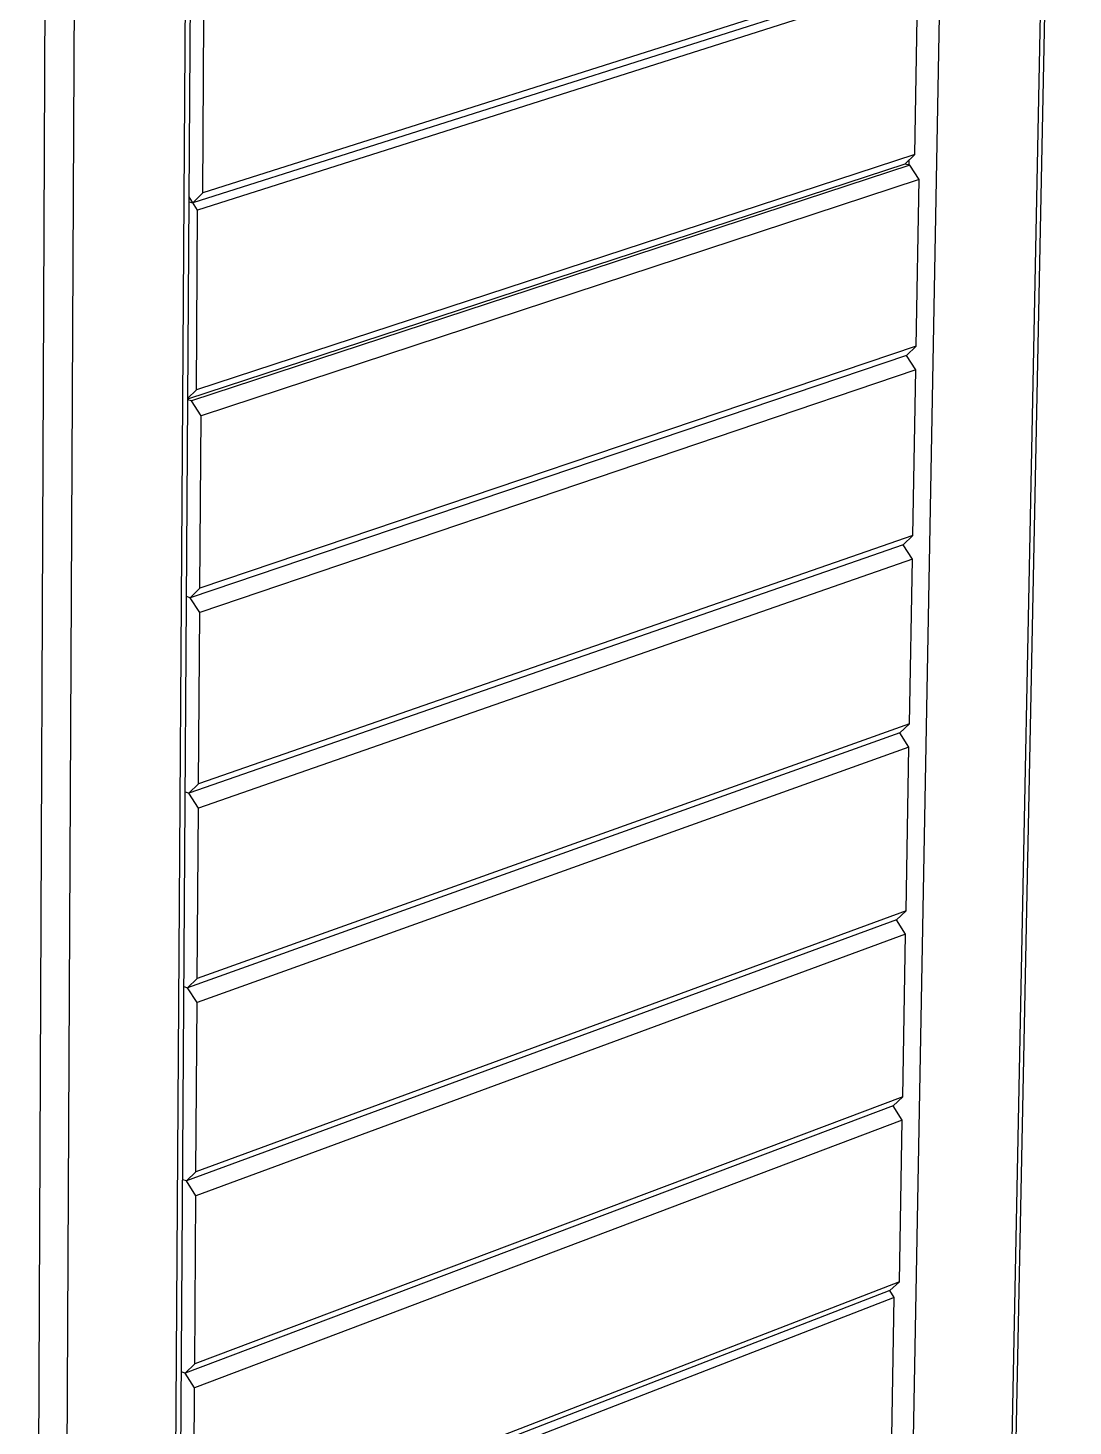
# Model space of a CAD drawing. Header units: millimetres. Extents: x 0 to 4030, y -54 to 2762.
# Drawn here: x 1168.2 to 1336, y 500.3 to 724.7 of the extents above; entities that cross this region are included whole.
import ezdxf

# ---------------------------------------------------------------- set-up
doc = ezdxf.new("R2010")
doc.units = ezdxf.units.MM
doc.header["$MEASUREMENT"] = 0
doc.layers.add('Utwórz2D linie widoczne', color=7, linetype='Continuous', true_color=0x000000)

msp = doc.modelspace()

# ---------------------------------------------------------------- linework, layer by layer
at = {"layer": 'Utwórz2D linie widoczne'}
for p, q in [((1335.26, 957.74), (1319.97, 188.42)), ((1335.97, 957.45), (1320.66, 189.83)), ((1304.54, 180.72), (1318.7, 953.67)), ((1194.68, 923.19), (1189.4, 123.21)), ((1195.52, 922.85), (1190.2, 124.85)), ((1172.61, 114.82), (1176.53, 918.73)), ((1171.68, 915.33), (1168.16, 117.6)), ((1311.9, 734.99), (1196.22, 698.26)), ((1310.32, 733.43), (1194.65, 696.66)), ((1311.06, 732.31), (1195.4, 695.49)), ((1310.56, 704.42), (1311.06, 732.31)), ((1196.22, 698.26), (1196.41, 726.26)), ((1308.98, 702.89), (1193.8, 665.13)), ((1309.77, 702.69), (1194.43, 664.87)), ((1310.56, 704.42), (1195.21, 666.65)), ((1308.98, 702.89), (1310.56, 704.42)), ((1309.77, 702.69), (1308.98, 702.89)), ((1309.62, 703.51), (1309.6, 702.74)), ((1311.28, 700.39), (1309.77, 702.69)), ((1311.28, 700.39), (1195.97, 662.47)), ((1310.8, 673.65), (1311.28, 700.39)), ((1194.65, 696.66), (1196.22, 698.26)), ((1195.4, 695.49), (1194.02, 697.64)), ((1194.02, 696.83), (1194.65, 696.66)), ((1195.21, 666.65), (1195.4, 695.49)), ((1310.8, 673.65), (1195.78, 634.81)), ((1309.22, 672.14), (1310.8, 673.65)), ((1309.22, 672.14), (1194.22, 633.27)), ((1310.73, 669.84), (1309.22, 672.14)), ((1310.73, 669.84), (1195.76, 630.87)), ((1310.25, 643.25), (1310.73, 669.84)), ((1193.8, 665.25), (1195.21, 666.65)), ((1194.43, 664.87), (1193.8, 665.04)), ((1195.97, 662.47), (1194.43, 664.87)), ((1195.78, 634.81), (1195.97, 662.47)), ((1310.25, 643.25), (1195.57, 603.38)), ((1308.68, 641.76), (1310.25, 643.25)), ((1308.68, 641.76), (1194.01, 601.86)), ((1310.18, 639.46), (1308.68, 641.76)), ((1310.18, 639.46), (1195.54, 599.47)), ((1309.7, 613.03), (1310.18, 639.46)), ((1194.22, 633.27), (1193.59, 633.44)), ((1194.22, 633.27), (1195.78, 634.81)), ((1195.76, 630.87), (1194.22, 633.27)), ((1195.57, 603.38), (1195.76, 630.87)), ((1309.7, 613.03), (1195.35, 572.14)), ((1308.14, 611.56), (1309.7, 613.03)), ((1308.14, 611.56), (1193.8, 570.65)), ((1309.63, 609.27), (1308.14, 611.56)), ((1309.63, 609.27), (1195.33, 568.25)), ((1309.16, 582.99), (1309.63, 609.27)), ((1194.01, 601.86), (1193.38, 602.04)), ((1194.01, 601.86), (1195.57, 603.38)), ((1195.54, 599.47), (1194.01, 601.86)), ((1195.35, 572.14), (1195.54, 599.47)), ((1307.6, 581.54), (1193.59, 539.62)), ((1309.16, 582.99), (1195.14, 541.1)), ((1307.6, 581.54), (1309.16, 582.99)), ((1309.09, 579.25), (1307.6, 581.54)), ((1309.09, 579.25), (1195.11, 537.23)), ((1308.62, 553.12), (1309.09, 579.25)), ((1193.18, 570.83), (1193.8, 570.65)), ((1193.8, 570.65), (1195.35, 572.14)), ((1195.33, 568.25), (1193.8, 570.65)), ((1195.14, 541.1), (1195.33, 568.25)), ((1308.62, 553.12), (1194.93, 510.24)), ((1307.07, 551.7), (1308.62, 553.12)), ((1307.07, 551.7), (1193.38, 508.78)), ((1308.55, 549.4), (1307.07, 551.7)), ((1308.55, 549.4), (1194.9, 506.39)), ((1308.09, 523.43), (1308.55, 549.4)), ((1193.59, 539.62), (1195.14, 541.1)), ((1193.59, 539.62), (1192.97, 539.81)), ((1195.11, 537.23), (1193.59, 539.62)), ((1194.93, 510.24), (1195.11, 537.23)), ((1308.09, 523.43), (1194.71, 479.57)), ((1306.54, 522.03), (1308.09, 523.43)), ((1306.54, 522.03), (1193.18, 478.14)), ((1307.26, 520.91), (1193.91, 476.97)), ((1307.26, 520.91), (1306.54, 522.03)), ((1306.78, 494.15), (1307.26, 520.91)), ((1193.38, 508.78), (1194.93, 510.24)), ((1193.38, 508.78), (1192.76, 508.97)), ((1194.9, 506.39), (1193.38, 508.78)), ((1194.71, 479.57), (1194.9, 506.39))]:
    msp.add_line(p, q, dxfattribs=at)

doc.saveas('drawing.dxf')
